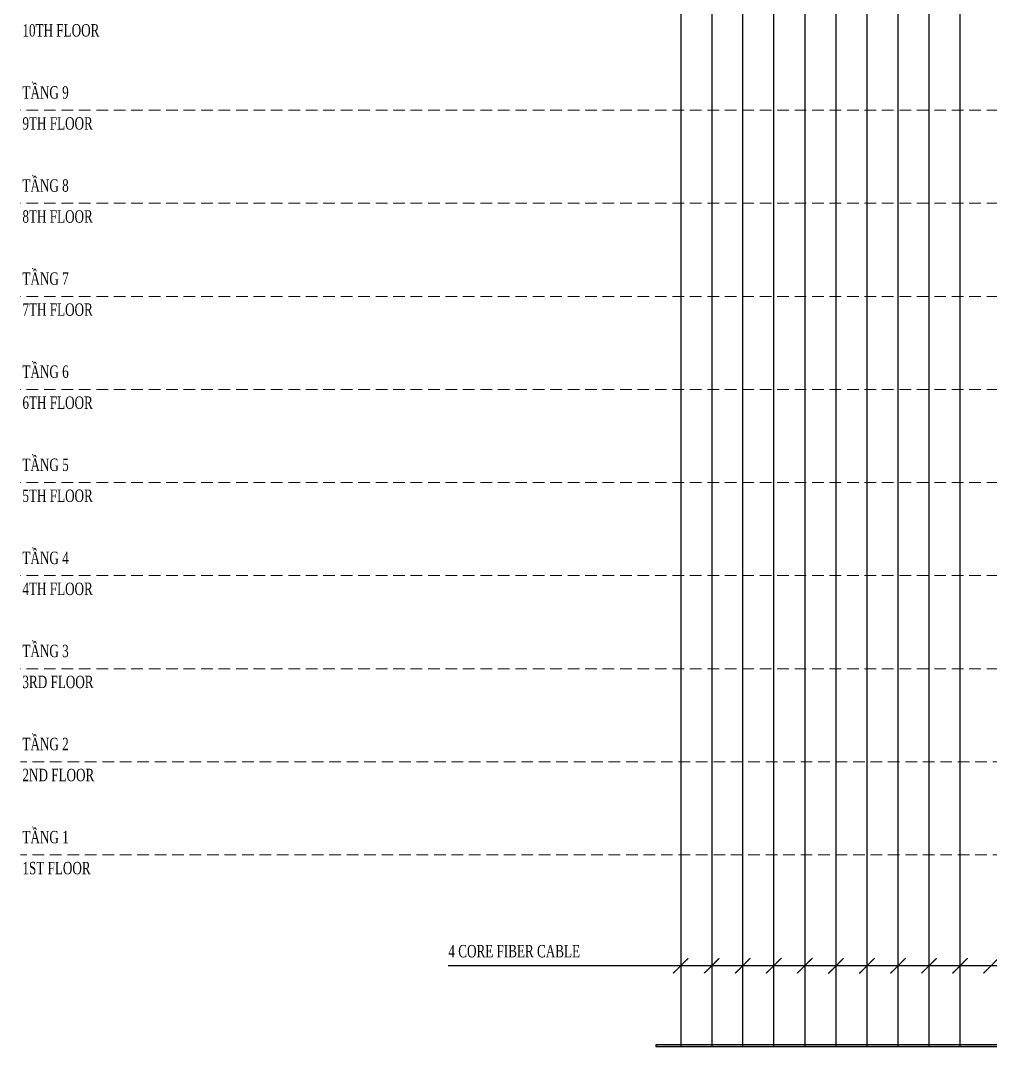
# Model space of a CAD drawing. Extents: x -5343388 to 7033982, y -486386 to 188356.
# Drawn here: x 462208 to 493460, y -261062 to -227996 of the extents above; entities that cross this region are included whole.
import ezdxf

# ---------------------------------------------------------------- set-up
doc = ezdxf.new("R2010")
doc.units = 0
doc.header["$MEASUREMENT"] = 0
doc.linetypes.add('DASHED2', pattern=[0.375, 0.25, -0.125])
doc.layers.add('text', color=2, linetype='Continuous')
doc.layers.add('wire', color=3, linetype='Continuous')
doc.layers.add('Wire Hatch', color=7, linetype='Continuous', lineweight=15)
doc.styles.add('NKB1', font='vntimeh.shx', dxfattribs={"width": 0.7, "height": 400})

msp = doc.modelspace()

# ---------------------------------------------------------------- hatches: boundary and pattern name
at = {"layer": 'wire'}
msp.add_hatch(color=256, dxfattribs=at).paths.add_polyline_path([(482678.26094, -261008.79483), (482678.26094, -261061.71875), (509475.25427, -261061.71875), (509475.25427, -261008.79483)])

# ---------------------------------------------------------------- linework, layer by layer
at = {"linetype": 'DASHED2'}
for p, q in [((483245.32744, -258695.53769), (483723.92065, -258216.94448)), ((484245.32744, -258695.53769), (484723.92065, -258216.94448)), ((485245.32744, -258695.53769), (485723.92065, -258216.94448)), ((485245.32744, -258695.53769), (485723.92065, -258216.94448)), ((486245.32744, -258695.53769), (486723.92065, -258216.94448)), ((487245.32744, -258695.53769), (487723.92065, -258216.94448)), ((488245.32744, -258695.53769), (488723.92065, -258216.94448)), ((489245.32744, -258695.53769), (489723.92065, -258216.94448)), ((490245.32744, -258695.53769), (490723.92065, -258216.94448)), ((491245.32744, -258695.53769), (491723.92065, -258216.94448)), ((492245.32744, -258695.53769), (492723.92065, -258216.94448)), ((493245.32744, -258695.53769), (493723.92065, -258216.94448))]:
    msp.add_line(p, q, dxfattribs=at)
msp.add_lwpolyline([(510200.25341, -258461.04694), (475988.72616, -258461.04694)], dxfattribs=at)
at = {"layer": 'wire'}
for points in [[(509484.62404, -178811.14677), (483484.62404, -178811.14677), (483484.62404, -261061.71875)], [(509484.62404, -181811.14677), (484484.62404, -181811.14677), (484484.62404, -261061.71875)], [(485484.62404, -261061.71875), (485484.62404, -184811.14677), (509484.62404, -184811.14677)], [(486484.62404, -261061.71875), (486484.62404, -187811.14677), (509484.62404, -187811.14677)], [(487484.62404, -261061.71875), (487484.62404, -190811.14677), (509484.62404, -190811.14677)], [(488484.62404, -261061.71875), (488484.62404, -193811.14677), (509484.62404, -193811.14677)], [(489484.62404, -261061.71875), (489484.62404, -196811.14677), (509484.62404, -196811.14677)], [(490484.62404, -261061.71875), (490484.62404, -199811.14677), (509484.62404, -199811.14677)], [(491484.62404, -261061.71875), (491484.62404, -202811.14677), (509484.62404, -202811.14677)], [(492484.62404, -261061.71875), (492484.62404, -205811.14677), (509484.62404, -205811.14677)]]:
    msp.add_lwpolyline(points, dxfattribs=at)
msp.add_lwpolyline([(482678.26094, -261061.71875), (509475.25427, -261061.71875), (509475.25427, -261008.79483), (482678.26094, -261008.79483)], close=True, dxfattribs=at)
at = {"layer": 'Wire Hatch', "linetype": 'DASHED2', "ltscale": 1500}
for points in [[(555589.3445, -230886.87961), (462207.87007, -230886.87961)], [(555589.3445, -233886.87961), (462207.87007, -233886.87961)], [(555589.3445, -236886.87961), (462207.87007, -236886.87961)], [(555589.3445, -239886.87961), (462207.87007, -239886.87961)], [(555589.3445, -242886.87961), (462207.87007, -242886.87961)], [(555589.3445, -245886.87961), (462207.87007, -245886.87961)], [(555589.3445, -248886.87961), (462207.87007, -248886.87961)], [(551282.49107, -251886.87961), (462207.87007, -251886.87961)], [(551282.49107, -254886.87961), (462207.87007, -254886.87961)]]:
    msp.add_lwpolyline(points, dxfattribs=at)

# ---------------------------------------------------------------- texts
at = {"linetype": 'DASHED2', "insert": (475994.61932, -257789.75791), "char_height": 400, "width": 11996.8771138, "attachment_point": 1, "style": 'NKB1'}
msp.add_mtext('4 CORE FIBER cable', dxfattribs=at)
at = {"layer": 'text', "char_height": 400, "width": 4878.3860274, "attachment_point": 1, "style": 'NKB1'}
for s, insert in [('10th floor', (462269.20863, -228112.00964)), ('tÇng 9', (462269.20863, -230114.15409)), ('9th floor', (462269.20863, -231112.00964)), ('tÇng 8', (462269.20863, -233114.15409)), ('8th floor', (462269.20863, -234112.00964)), ('tÇng 7', (462269.20863, -236114.15409)), ('7th floor', (462269.20863, -237112.00964)), ('tÇng 6', (462269.20863, -239114.15409)), ('6th floor', (462269.20863, -240112.00964)), ('tÇng 5', (462269.20863, -242114.15409)), ('5th floor', (462269.20863, -243112.00964)), ('tÇng 4', (462269.20863, -245114.15409)), ('4th floor', (462269.20863, -246112.00964)), ('tÇng 3', (462269.20863, -248114.15409)), ('3rd floor', (462269.20863, -249112.00964)), ('tÇng 2', (462269.20863, -251114.15409)), ('2nd floor', (462269.20863, -252112.00964)), ('tÇng 1', (462269.20863, -254114.15409)), ('1st floor', (462269.20863, -255112.00964))]:
    msp.add_mtext(s, dxfattribs=dict(at, insert=insert))

doc.saveas('drawing.dxf')
